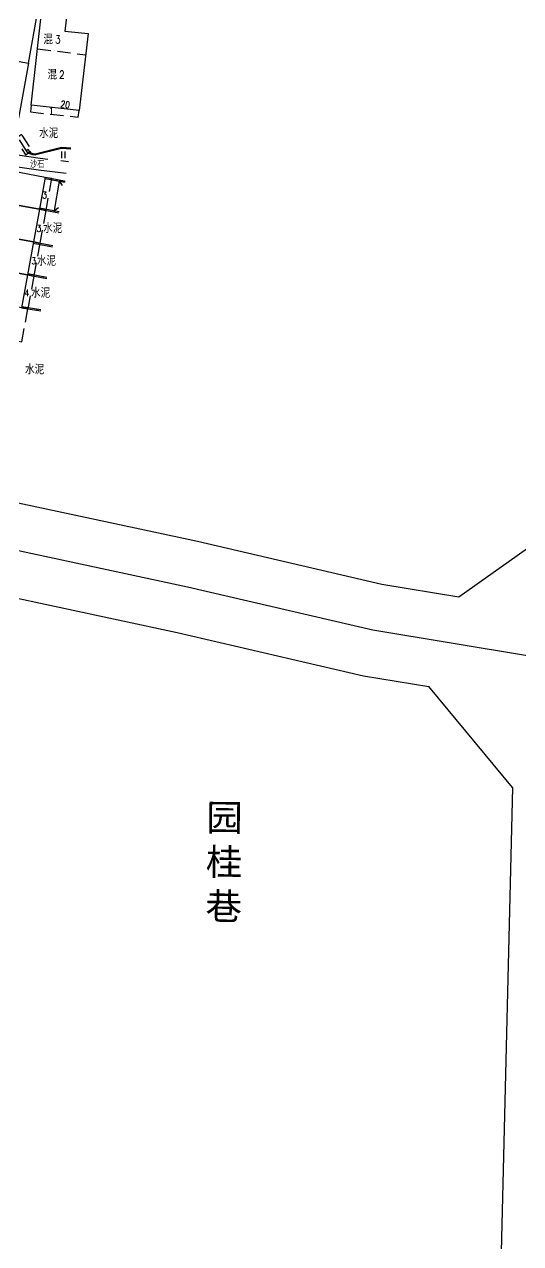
# Model space of a CAD drawing. Extents: x 529262 to 576451, y 2694391 to 2717535.
# Drawn here: x 563915 to 563989.4, y 2710493.2 to 2710676 of the extents above; entities that cross this region are included whole.
import ezdxf
from ezdxf.enums import TextEntityAlignment as Align
from ezdxf.xclip import XClip

# ---------------------------------------------------------------- set-up
doc = ezdxf.new("R2010")
doc.units = 0
doc.header["$XCLIPFRAME"] = 0
doc.linetypes.add('X2', pattern=[10, 8, -2])
doc.linetypes.add('X5', pattern=[3, 2, -1])
for name, color, linetype in [('DLSS', 4, 'Continuous'), ('JMD', 8, 'Continuous'), ('PP-COM', 7, 'Continuous'), ('RD-中线', 40, 'Continuous'), ('RD-红线', 7, 'Continuous'), ('RD-路名', 7, 'Continuous'), ('ZBTZ', 8, 'Continuous'), ('ZJ', 7, 'Continuous')]:
    doc.layers.add(name, color=color, linetype=linetype)
doc.styles.add('HZ', font='rs.shx', dxfattribs={"width": 0.8, "bigfont": 'hztxt.shx'})
doc.styles.add('黑体', font='simhei.ttf')
doc.linetypes.add('1161', pattern='A,0,[149,AAA.SHX,S=0.15,R=0,X=0,Y=0],-1.6', length=1.6)

# ---------------------------------------------------------------- blocks, each defined once
blk = doc.blocks.new('A$C19FD0107')
at = {"layer": 'RD-中线', "color": 8, "linetype": 'Continuous', "flags": 128}
blk.add_lwpolyline([(-7111.18, 16211.49), (-7085.28, 16206.83), (-7058.57, 16201.1), (-7030.79, 16194.64), (-6901.04, 16173.08), (-6870.57, 16167.45), (-6839.63, 16162.62), (-6768.46, 16149.97, -0.009225), (-6763.03, 16148.9), (-6572.58, 16107.76)], format="xyb", dxfattribs=at)
at = {"layer": 'RD-红线', "color": 8, "linetype": 'Continuous', "flags": 128}
for points in [[(-7093.31, 16215.39), (-7083.93, 16213.7), (-7057.04, 16207.93), (-7029.42, 16201.51), (-7017.89, 16199.59)], [(-7095.58, 16201.57), (-7090.63, 16200.68), (-7086.64, 16199.96), (-7060.1, 16194.27), (-7032.16, 16187.77), (-7022.39, 16186.15)], [(-7009.86, 16170.99), (-7013.85, 16007.21), (-7013.89, 16005.71)]]:
    blk.add_lwpolyline(points, dxfattribs=at)
at = {"layer": 'RD-红线', "color": 8}
for points in [[(-7017.89, 16199.59), (-7006.4, 16207.75, 0.412078)], [(-7009.86, 16170.99), (-7022.39, 16186.15, 0.373706)]]:
    blk.add_lwpolyline(points, format="xyb", dxfattribs=at)
blk = doc.blocks.new('gc121')
at = {"color": 8}
for p, q in [((-0.5, -1), (-0.5, 1)), ((0.5, -1), (0.5, 1))]:
    blk.add_line(p, q, dxfattribs=at)

msp = doc.modelspace()

# ---------------------------------------------------------------- linework, layer by layer
at = {"layer": 'DLSS', "linetype": 'X2', "elevation": 136.397, "flags": 128}
msp.add_lwpolyline([(563900.987, 2710659.884), (563904.432, 2710658.836), (563909.42, 2710657.535), (563913.971, 2710656.49), (563917.343, 2710655.972), (563921.602, 2710655.477)], dxfattribs=at)
at = {"layer": 'DLSS', "linetype": 'Continuous', "elevation": 136.397, "flags": 128}
msp.add_lwpolyline([(563900.468, 2710658.18), (563903.947, 2710657.121), (563908.995, 2710655.804), (563913.636, 2710654.739), (563917.104, 2710654.206), (563921.276, 2710653.721)], dxfattribs=at)
at = {"layer": 'JMD', "linetype": 'Continuous'}
for p, q in [((563919.782, 2710657.269, 137.057), (563919.746, 2710657.415, 137.057)), ((563919.867, 2710652.797, 136.93), (563919.828, 2710652.601, 136.93)), ((563920.226, 2710652.522), (563920.677, 2710651.861)), ((563921.029, 2710652.566, 136.93), (563920.99, 2710652.37, 136.93)), ((563917.252, 2710648.311), (563917.287, 2710648.508)), ((563919.452, 2710648.117), (563920.108, 2710648.575)), ((563919.489, 2710647.907), (563919.524, 2710648.104)), ((563918.697, 2710642.996), (563918.661, 2710642.8)), ((563917.803, 2710638.046), (563917.839, 2710638.243)), ((563916.925, 2710633.176, 136.93), (563916.956, 2710633.374, 136.93))]:
    msp.add_line(p, q, dxfattribs=at)
at = {"layer": 'JMD', "linetype": 'Continuous', "flags": 128}
for points, elevation in [([(563917.056, 2710678.314), (563909.02, 2710679.803), (563907.596, 2710671.694), (563915.598, 2710670.248)], -516.509), ([(563917.637, 2710678.207), (563921.34, 2710677.521), (563921.047, 2710675.017), (563924.551, 2710674.653), (563923.208, 2710663.129), (563916.019, 2710663.938)], 136.94), ([(563903.954, 2710650.714), (563904.838, 2710655.656), (563918.125, 2710653.143), (563917.252, 2710648.311)], 137.04), ([(563903.086, 2710645.817), (563903.954, 2710650.714), (563917.252, 2710648.311), (563916.367, 2710643.417)], 137.028), ([(563902.179, 2710640.869), (563903.086, 2710645.817), (563916.367, 2710643.417), (563915.473, 2710638.467)], 137.045), ([(563901.302, 2710635.941), (563902.179, 2710640.869), (563915.473, 2710638.467), (563914.583, 2710633.541)], 136.952)]:
    msp.add_lwpolyline(points, close=True, dxfattribs=dict(at, elevation=elevation))
for points in [[(563906.165, 2710663.523), (563907.596, 2710671.694), (563915.598, 2710670.248), (563914.104, 2710661.978)], [(563915.568, 2710657.278), (563915.248, 2710657.093), (563915.472, 2710656.776), (563915.792, 2710656.961)]]:
    msp.add_lwpolyline(points, close=True, dxfattribs=at)
at = {"layer": 'JMD', "linetype": 'X5', "elevation": -520.385, "flags": 128}
msp.add_lwpolyline([(563916.969, 2710672.353), (563924.181, 2710671.497)], dxfattribs=at)
at = {"layer": 'JMD', "linetype": 'X5'}
for points, elevation in [([(563916.019, 2710663.938), (563915.894, 2710662.924), (563923.083, 2710662.115), (563923.208, 2710663.129)], -525.624), ([(563918.125, 2710653.143), (563919.065, 2710652.956), (563918.195, 2710648.141), (563917.252, 2710648.311)], 136.93), ([(563917.252, 2710648.311), (563918.195, 2710648.141), (563917.31, 2710643.247), (563916.367, 2710643.417)], 136.93), ([(563916.367, 2710643.417), (563917.31, 2710643.247), (563916.416, 2710638.297), (563915.473, 2710638.467)], 136.93), ([(563915.473, 2710638.467), (563916.416, 2710638.297), (563915.526, 2710633.371), (563914.583, 2710633.541)], 136.93), ([(563913.695, 2710628.627), (563914.606, 2710628.461), (563915.526, 2710633.371), (563914.583, 2710633.541)], 136.94)]:
    msp.add_lwpolyline(points, dxfattribs=dict(at, elevation=elevation))
at = {"layer": 'JMD', "linetype": 'X5', "elevation": -526.468, "flags": 128}
msp.add_lwpolyline([(563914.611, 2710659.51), (563913.619, 2710658.896), (563915.18, 2710656.466), (563916.172, 2710657.08)], close=True, dxfattribs=at)
at = {"layer": 'JMD', "linetype": 'Continuous', "flags": 128}
for points, elevation in [([(563915.472, 2710656.776), (563916.227, 2710656.541), (563916.733, 2710656.479), (563916.737, 2710656.515), (563920.558, 2710657.461), (563921.956, 2710657.383)], 137.057), ([(563915.648, 2710656.878), (563916.258, 2710656.688), (563916.628, 2710656.643), (563920.543, 2710657.612), (563921.983, 2710657.532)], 137.057), ([(563918.089, 2710652.946), (563920.99, 2710652.37)], 136.93), ([(563918.125, 2710653.143), (563921.029, 2710652.566)], 136.93), ([(563921.024, 2710652.361), (563920.226, 2710652.522), (563919.452, 2710648.117), (563920.211, 2710647.98)], 137.112), ([(563914.583, 2710633.541), (563917.45, 2710633.095)], 136.93), ([(563914.619, 2710633.738), (563917.486, 2710633.291)], 136.93)]:
    msp.add_lwpolyline(points, dxfattribs=dict(at, elevation=elevation))
for points in [[(563917.252, 2710648.311), (563920.175, 2710647.783)], [(563917.287, 2710648.508), (563920.211, 2710647.98)], [(563916.332, 2710643.22), (563919.231, 2710642.697)], [(563916.367, 2710643.417), (563919.268, 2710642.893)], [(563915.473, 2710638.467), (563918.35, 2710637.947)], [(563915.509, 2710638.664), (563918.387, 2710638.144)]]:
    msp.add_lwpolyline(points, dxfattribs=at)
at = {"layer": 'ZBTZ', "linetype": '1161', "elevation": 137.097, "flags": 128}
msp.add_lwpolyline([(563914.2, 2710658.738), (563915.248, 2710657.093)], dxfattribs=at)

# ---------------------------------------------------------------- block references
at = {"layer": 'PP-COM'}
ref = msp.add_blockref('A$C19FD0107', (570997.993, 2694390.603), dxfattribs=at)
XClip(ref).set_block_clipping_path([(-9366.4383134884, 14428.6043910822), (-3328.4480743363, 17452.7484863754)])
at = {"layer": 'ZBTZ', "linetype": 'Continuous', "xscale": 0.5, "yscale": 0.5}
msp.add_blockref('gc121', (563920.851, 2710656.495), dxfattribs=at)

# ---------------------------------------------------------------- texts
at = {"layer": 'JMD', "linetype": 'Continuous', "style": 'HZ', "width": 0.8}
for p in [(563919.277, 2710673.808), (563919.893, 2710668.524)]:
    msp.add_text('混', height=1.5, dxfattribs=at).set_placement(p, align=Align.MIDDLE_RIGHT)
for s, p in [('3', (563919.593, 2710673.784)), ('2', (563920.21, 2710668.5))]:
    msp.add_text(s, height=1.2, dxfattribs=at).set_placement(p, align=Align.MIDDLE_LEFT)
at = {"layer": 'RD-路名', "color": 7, "linetype": 'Continuous', "insert": (563942.295, 2710559.14), "char_height": 4, "width": 50.99419, "attachment_point": 1, "rotation": 359.45193, "style": '黑体'}
msp.add_mtext('园\\P桂\\P巷', dxfattribs=at)
at = {"layer": 'ZJ', "color": 8, "linetype": 'Continuous', "style": 'HZ', "width": 0.8}
for s, p in [('1', (563919.385, 2710663.093)), ('3', (563918.377, 2710650.444)), ('3', (563917.529, 2710645.455)), ('3', (563916.742, 2710640.564)), ('4', (563915.716, 2710635.765))]:
    msp.add_text(s, height=1, dxfattribs=at).set_placement(p, align=Align.MIDDLE_RIGHT)
msp.add_text('20', height=1, rotation=352.53236, dxfattribs=at).set_placement((563921.127, 2710664.032), align=Align.MIDDLE)
for s, height, p in [('水泥', 1.5, (563918.65, 2710659.819)), ('沙石', 1, (563916.914, 2710655.143)), ('水泥', 1.5, (563919.243, 2710645.585)), ('水泥', 1.5, (563918.306, 2710640.669)), ('水泥', 1.5, (563917.428, 2710635.87)), ('水泥', 1.5, (563916.539, 2710624.389))]:
    msp.add_text(s, height=height, dxfattribs=at).set_placement(p, align=Align.MIDDLE)

doc.saveas('drawing.dxf')
